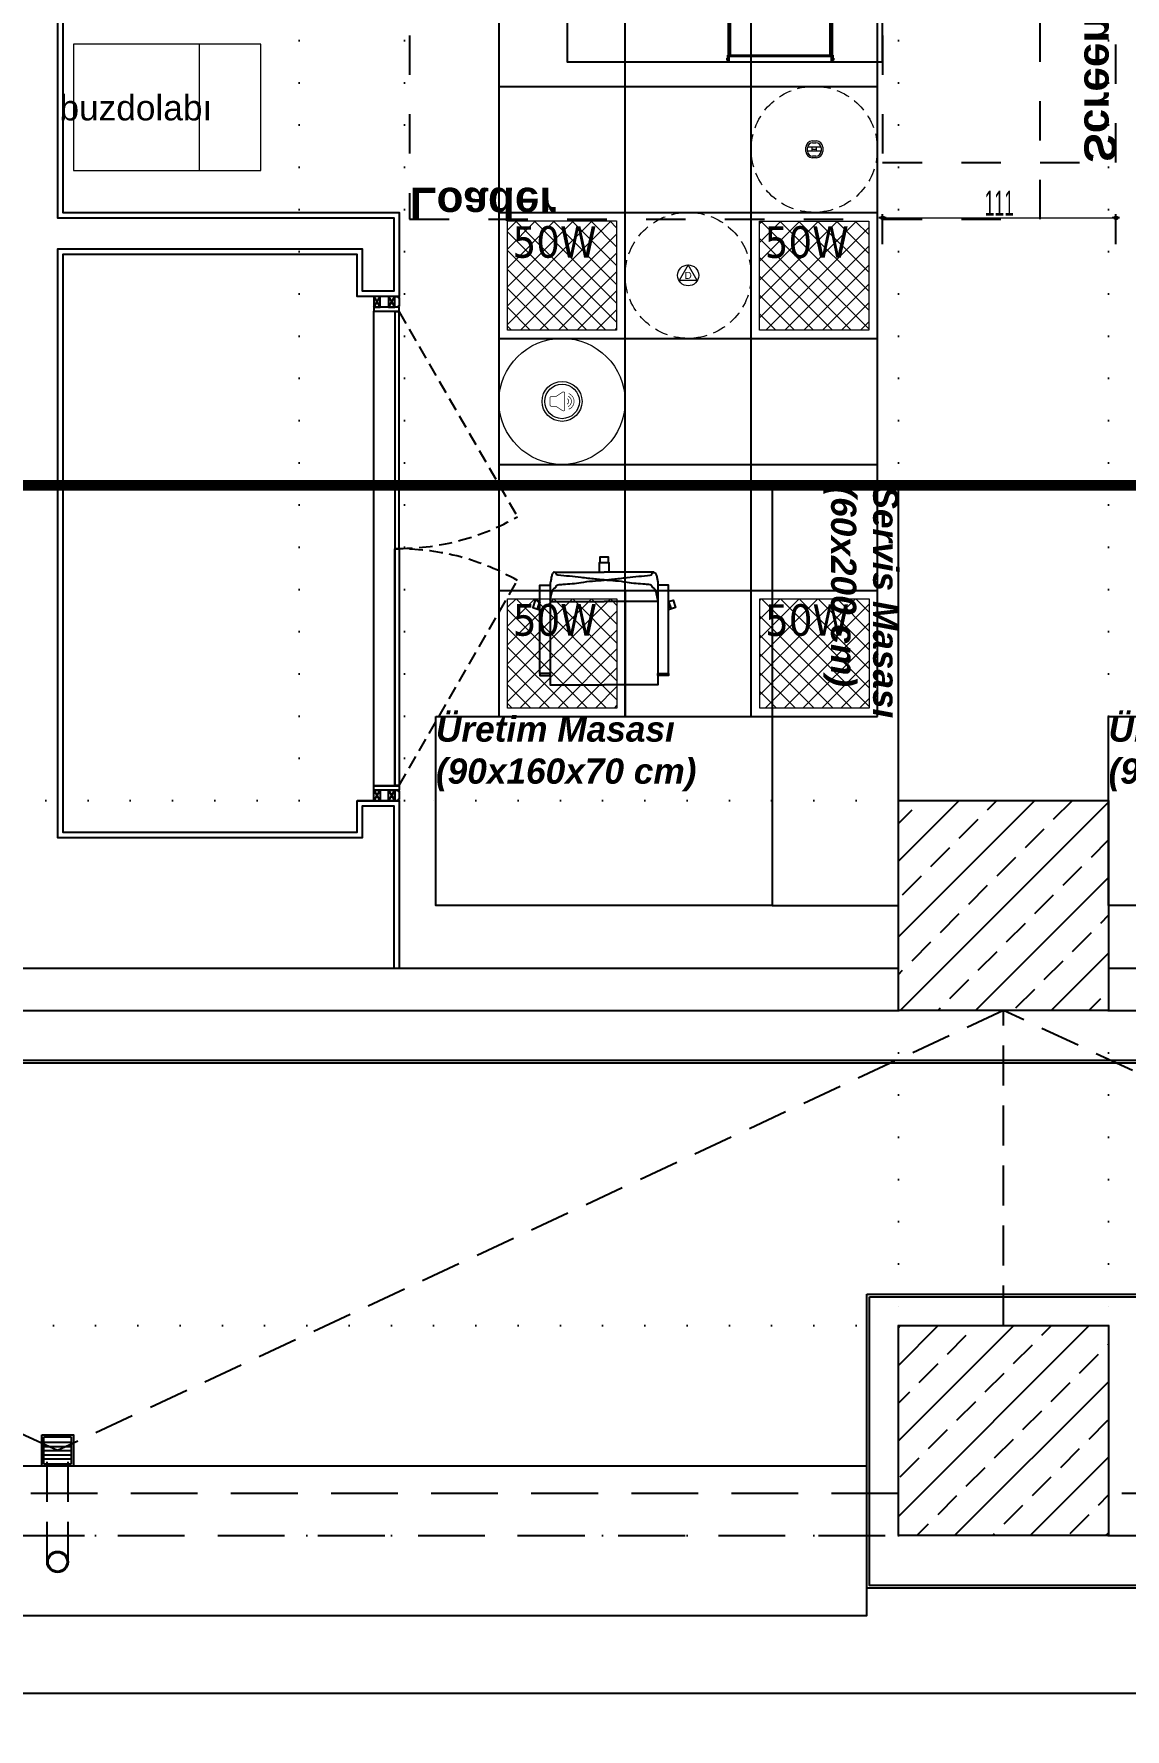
# Model space of a CAD drawing. Header units: centimetres. Extents: x 405564 to 502064, y 46284 to 60634.
# Drawn here: x 453538 to 454058, y 51740 to 52548 of the extents above; entities that cross this region are included whole.
import ezdxf
from ezdxf import colors
from ezdxf.entities.mleader import LeaderData, LeaderLine
from ezdxf.enums import TextEntityAlignment as Align
from ezdxf.math import Vec2, Vec3
from ezdxf.xclip import XClip

# ---------------------------------------------------------------- set-up
doc = ezdxf.new("R2010")
doc.units = ezdxf.units.CM
doc.header["$XCLIPFRAME"] = 0
for name, pattern in [('3+1_3b$0$DASHED', [0.25, 0.125, -0.125]), ('ACAD_ISO07W100', [3, 0, -3]), ('BORDER', [1.75, 0.5, -0.25, 0.5, -0.25, 0, -0.25]), ('DASHDOT', [25.4, 12.7, -6.35, 0, -6.35]), ('DASHED', [19.05, 12.7, -6.35]), ('DOT', [0.25, 0, -0.25]), ('HIDDEN', [9.525, 6.35, -3.175])]:
    doc.linetypes.add(name, pattern=pattern)
doc.layers.get('0').update_dxf_attribs({"color": 8, "lineweight": 9})
for name, color, linetype, lineweight in [('---___EB_draft00_ALTYAPI_helikoptermania', 8, 'Continuous', 0), ('---___EB_draft00_parselsiniri', 8, 'BORDER', 9), ('0-KRCN-AYDINLATMA-130426', 8, 'Continuous', 9), ('0-KRCN-MİMARİ-220526', 8, 'Continuous', 9), ('OL_Ic', 8, 'Continuous', 9), ('TF_Mobilya', 8, 'Continuous', 9)]:
    doc.layers.add(name, color=color, linetype=linetype, lineweight=lineweight)
for name, color, linetype in [('---___EB_draft03_cihazlar', 8, 'Continuous'), ('---___EB_rev', 8, 'Continuous'), ('0-KRCN-ASMATAVAN-130426', 8, 'Continuous'), ('AS_DOS_TERAS_UST', 8, 'ACAD_ISO07W100'), ('AS_DUV', 8, 'Continuous'), ('AS_DUV_ALCIPAN_YANGINA-SUYA DAYANIMLI', 8, 'Continuous'), ('AS_DUV_CIMENTO ESASLI PANEL CEPHE KAPLAMASI', 8, 'Continuous'), ('AS_DUV_GAZBETON', 8, 'Continuous'), ('AS_DUVK_AHSAP', 8, 'Continuous'), ('AS_GOR_UZAK2', 8, 'Continuous'), ('AS_KAPI_POZ', 8, 'Continuous'), ('AS_PYZ_BINA', 8, 'Continuous'), ('AS_PYZ_YOL_ARAC', 8, 'Continuous'), ('AS_TA_BETONARME', 5, 'Continuous'), ('AS_TA_HIDDEN', 8, 'HIDDEN'), ('AS_TA_TARAMA', 8, 'Continuous'), ('AS_TEFR_MOB', 8, 'Continuous'), ('AS_TES_SUZGEC', 171, 'Continuous')]:
    doc.layers.add(name, color=color, linetype=linetype)
doc.styles.add('2', font='arial.ttf', dxfattribs={"width": 0.9, "height": 200})
doc.styles.add('Kalin02', font='arialbd.ttf')
doc.styles.add('MP_KAPI_POZ', font='arial.ttf')
doc.styles.add('Normal_ITL', font='swissi.ttf')
doc.styles.add('OLCU', font='romanstw.shx', dxfattribs={"width": 0.6})
doc.styles.add('OLCU50', font='arial.ttf', dxfattribs={"width": 0.5, "height": 12})
doc.styles.add('TAHOMA', font='tahoma.ttf')
doc.dimstyles.new('olcu 50', dxfattribs={"dimscale": 0.5, "dimtxt": 12, "dimasz": 0.5, "dimexe": 0, "dimexo": 0, "dimgap": 2, "dimtad": 1, "dimdec": 1, "dimrnd": 0.5, "dimdsep": 46, "dimtxsty": 'OLCU50', "dimblk1": 'SOL', "dimblk2": 'SAG', "dimsah": 1, "dimcen": 0, "dimse1": 1, "dimse2": 1, "dimadec": 0, "dimazin": 0, "dimtfac": 0.008, "dimtdec": 1, "dimtix": 1, "dimtmove": 2, "dimatfit": 3, "dimldrblk": 'SOL', "dimfxl": 1, "dimtolj": 1, "dimarcsym": 0})

# ---------------------------------------------------------------- blocks, each defined once
blk = doc.blocks.new('ABB 6131-31-24-500')
at = {"layer": '0-KRCN-AYDINLATMA-130426'}
for p, q in [((-4.01, -0.97), (-4.01, 1.04)), ((3.23, 1.03), (-3.19, 1.03)), ((-3.19, -0.8), (-3.19, 0.8)), ((-1, 4.05), (1, 4.05)), ((-1, -0.89), (-1, 1.03)), ((-0.78, 3.21), (0.82, 3.21)), ((0.99, -0.89), (0.99, 1.03)), ((3.23, 0.8), (3.23, -0.8)), ((4.01, 1.04), (4.01, -0.97)), ((3.23, -0.89), (-3.19, -0.89)), ((1, -3.98), (-1, -3.98)), ((0.82, -3.21), (-0.78, -3.21))]:
    blk.add_line(p, q, dxfattribs=at)
at = {"layer": '0-KRCN-AYDINLATMA-130426', "linetype": 'HIDDEN'}
blk.add_circle((0.01, 0.03), 30, dxfattribs=at)
at = {"layer": '0-KRCN-AYDINLATMA-130426'}
for centre, radius in [((-0.52, 0.03), 0.089), ((0.01, 0.03), 0.16), ((0.53, 0.03), 0.089)]:
    blk.add_circle(centre, radius, dxfattribs=at)
for centre, radius, start, end in [((-1, 1.04), 3.01, 90, 180), ((-0.78, 0.8), 2.41, 90, 180), ((0.82, 0.8), 2.41, 0, 90), ((1, 1.04), 3.01, 0, 90), ((-1, -0.97), 3.01, 180, 270), ((-0.78, -0.8), 2.41, 180, 270), ((0.82, -0.8), 2.41, 270, 0), ((1, -0.97), 3.01, 270, 0)]:
    blk.add_arc(centre, radius, start, end, dxfattribs=at)
blk = doc.blocks.new('AST-OD-KD')
at = {"layer": '0-KRCN-AYDINLATMA-130426'}
for p, q in [((0, 5), (-4.33, -2.5)), ((4.33, -2.5), (0, 5)), ((4.33, -2.5), (-4.33, -2.5))]:
    blk.add_line(p, q, dxfattribs=at)
at = {"layer": '0-KRCN-AYDINLATMA-130426', "linetype": 'HIDDEN'}
blk.add_circle((0, 0), 30, dxfattribs=at)
at = {"layer": '0-KRCN-AYDINLATMA-130426'}
blk.add_circle((0, 0), 5, dxfattribs=at)
at = {"layer": '0-KRCN-AYDINLATMA-130426', "style": '2'}
blk.add_text('D', height=3.36, dxfattribs=at).set_placement((0, 0), align=Align.MIDDLE_CENTER)
blk = doc.blocks.new('ASMA TAVA TİPİ HOPARLÖR')
at = {"layer": '0-KRCN-AYDINLATMA-130426', "const_width": 0.317}
blk.add_lwpolyline([(0.27, -4.41, 0.598176), (1.25, -3.88), (1.25, 3.88, 0.598176), (0.27, 4.41), (-2.7, 2.45, -0.147433), (-3.05, 2.34), (-5.09, 2.34, 0.414214), (-5.72, 1.71), (-5.72, -1.71, 0.414214), (-5.09, -2.34), (-3.05, -2.34, -0.147433), (-2.7, -2.45)], format="xyb", close=True, dxfattribs=at)
for points in [[(2.41, 1.29, -0.601398), (2.41, -1.29)], [(2.8, 2.51, -0.658812), (2.8, -2.51)], [(3.19, 3.72, -0.680488), (3.19, -3.72)]]:
    blk.add_lwpolyline(points, format="xyb", dxfattribs=at)
at = {"layer": '0-KRCN-AYDINLATMA-130426'}
blk.add_circle((0, 0), 30, dxfattribs=at)
at = {"layer": '0-KRCN-AYDINLATMA-130426', "ltscale": 0.1}
for radius in [9.5, 8.23]:
    blk.add_circle((0, 0), radius, dxfattribs=at)
blk = doc.blocks.new('50W 60x60 cm  SIVA ALTI LED ARMATÜR')
at = {"layer": '0-KRCN-AYDINLATMA-130426'}
h = blk.add_hatch(dxfattribs=at)
h.set_pattern_fill('ANSI37', color=256, scale=0.2)
h.paths.add_polyline_path([(-2.6, 2.594), (2.6, 2.594), (2.6, -2.606), (-2.6, -2.606)])
for points in [[(-3, 2.994), (3, 2.994), (3, -3.007), (-3, -3.007)], [(-2.6, 2.594), (2.6, 2.594), (2.6, -2.606), (-2.6, -2.606)]]:
    blk.add_lwpolyline(points, close=True, dxfattribs=at)
at = {"layer": '0-KRCN-AYDINLATMA-130426', "insert": (-2.35, 2.344), "char_height": 1.5, "attachment_point": 1, "style": 'TAHOMA'}
blk.add_mtext_dynamic_manual_height_columns('{\\fTahoma|b0|i0|c162|p34;50W}', width=1.5, gutter_width=1.25, heights=[0], dxfattribs=at)
blk = doc.blocks.new('G$C27E741DA')
at = {"layer": '0-KRCN-AYDINLATMA-130426'}
for name, p in [('ABB 6131-31-24-500', (15845.67, 5358.51)), ('AST-OD-KD', (15785.68, 5298.55)), ('ASMA TAVA TİPİ HOPARLÖR', (15725.68, 5238.55))]:
    blk.add_blockref(name, p, dxfattribs=at)
at = {"layer": '0-KRCN-AYDINLATMA-130426', "xscale": 10, "yscale": 10, "zscale": 10}
for p in [(15725.65, 5298.53), (15845.62, 5298.49), (15725.8, 5118.59), (15845.8, 5118.54)]:
    blk.add_blockref('50W 60x60 cm  SIVA ALTI LED ARMATÜR', p, dxfattribs=at)
blk = doc.blocks.new('sandalye_')
at = {"layer": 'AS_TEFR_MOB', "linetype": 'ByBlock', "ltscale": 25}
for points in [[(260031.45, -40506.8), (260031.45, -40503.85), (260035.25, -40503.85), (260035.25, -40506.8)], [(260009.74, -40511.28), (260033.35, -40511.28)], [(260035.75, -40511.28), (260035.75, -40506.8), (260030.94, -40506.8), (260030.94, -40511.28)], [(260056.96, -40511.28), (260033.35, -40511.28)], [(260002.77, -40525.21), (260000.56, -40524.49), (259999.39, -40528.1), (260002.77, -40529.21)], [(260002.65, -40525.17), (260001.48, -40528.79)], [(260002.77, -40525.41), (260001.65, -40528.84)], [(260007.76, -40525.16), (260033.35, -40525.16)], [(260007.77, -40524.5), (260007.77, -40564.92), (260033.35, -40564.92)], [(260058.94, -40524.5), (260058.94, -40564.92), (260033.35, -40564.92)], [(260058.94, -40525.16), (260033.35, -40525.16)], [(260063.94, -40525.21), (260066.14, -40524.49), (260067.32, -40528.1), (260063.94, -40529.21)], [(260063.94, -40525.41), (260065.05, -40528.84)], [(260064.05, -40525.17), (260065.23, -40528.79)], [(260002.77, -40559.41), (260002.77, -40560.41), (260007.75, -40560.41), (260007.75, -40559.41)], [(260063.94, -40559.41), (260063.94, -40560.41), (260058.95, -40560.41), (260058.95, -40559.41)]]:
    blk.add_lwpolyline(points, dxfattribs=at)
for points in [[(260033.35, -40514.82, -0.048176), (260031.56, -40514.81, -0.000623), (260029.14, -40514.56, -0.003131), (260022.37, -40513.8, 0.007334), (260011.41, -40512.67, -0.309457), (260010.5, -40511.92, 0.002444), (260010.37, -40511.48, 0.476314), (260010.23, -40511.43, 0.375136), (260009.05, -40511.61, 0.082453), (260008.7, -40512.18, 0.046929), (260008.24, -40513.77, 0.002381), (260007.95, -40515.35, 0.007794), (260007.77, -40516.44), (260007.77, -40524.5, -0.011445), (260008.35, -40521.51, -0.082784), (260009.15, -40519.51, -0.150147), (260010.28, -40518.5, 0.242317), (260010.39, -40518.37, -0.036292), (260010.49, -40517.99, -0.114957), (260010.77, -40517.55, -0.16132), (260011.41, -40517.24, -0.020506), (260013.87, -40517, 0.024793), (260022.37, -40516.11, -0.030903), (260033.35, -40515.1, -1.030607)], [(260033.35, -40514.82, 0.048176), (260035.14, -40514.81, 0.000623), (260037.57, -40514.56, 0.003131), (260044.33, -40513.8, -0.007334), (260055.3, -40512.67, 0.309457), (260056.21, -40511.92, -0.002444), (260056.34, -40511.48, -0.476314), (260056.47, -40511.43, -0.375136), (260057.66, -40511.61, -0.082453), (260058, -40512.18, -0.046929), (260058.46, -40513.77, -0.002381), (260058.76, -40515.35, -0.007794), (260058.94, -40516.44), (260058.94, -40524.5, 0.011445), (260058.36, -40521.51, 0.082784), (260057.55, -40519.51, 0.150147), (260056.42, -40518.5, -0.242317), (260056.31, -40518.37, 0.036292), (260056.21, -40517.99, 0.114957), (260055.93, -40517.55, 0.16132), (260055.3, -40517.24, 0.020506), (260052.84, -40517, -0.024793), (260044.33, -40516.11, 0.030903), (260033.35, -40515.1, 1.030607)]]:
    blk.add_lwpolyline(points, format="xyb", dxfattribs=at)
for points in [[(260007.75, -40559.41), (260002.77, -40559.41), (260002.77, -40517.41), (260007.75, -40517.41)], [(260058.95, -40559.41), (260063.94, -40559.41), (260063.94, -40517.41), (260058.95, -40517.41)]]:
    blk.add_lwpolyline(points, close=True, dxfattribs=at)
blk = doc.blocks.new('Üretim Masası')
at = {"layer": 'AS_TEFR_MOB', "ltscale": 200}
blk.add_lwpolyline([(277436.39, -40309.08), (277596.39, -40309.08), (277596.39, -40399.08), (277436.39, -40399.08), (277436.39, -40309.08)], dxfattribs=at)
at = {"layer": 'AS_TEFR_MOB', "color": 1}
blk.add_blockref('sandalye_', (17483.04, 270.85), dxfattribs=at)
at = {"layer": 'AS_TEFR_MOB', "ltscale": 200, "insert": (277436.39, -40309.08), "char_height": 12, "attachment_point": 1, "style": 'Kalin02'}
blk.add_mtext_dynamic_manual_height_columns('{\\fSwis721 BT|b1|i1|c162|p34;Üretim Masası\\P(90x160x70 cm)}', width=590.7316, gutter_width=750, heights=[137.08], dxfattribs=at)
blk = doc.blocks.new('servis masası60x200')
at = {"layer": 'AS_TEFR_MOB', "ltscale": 200}
blk.add_lwpolyline([(278099.49, -39156.74), (278299.49, -39156.74), (278299.49, -39096.74), (278099.49, -39096.74)], close=True, dxfattribs=at)
at = {"layer": 'AS_TEFR_MOB', "ltscale": 200, "insert": (278099.49, -39096.74), "char_height": 12, "attachment_point": 1, "style": 'Kalin02'}
blk.add_mtext_dynamic_manual_height_columns('{\\fSwis721 BT|b1|i1|c162|p34;Servis Masası\\P(60x200 cm)}', width=590.7316, gutter_width=750, heights=[137.08], dxfattribs=at)
blk = doc.blocks.new('Loader')
at = {"layer": '---___EB_draft03_cihazlar', "ltscale": 0.1}
for p, q in [((273906.61, -39687.82, 0.01), (273906.61, -39614.22, 0.01)), ((273906.61, -39614.22, 0.01), (273943.11, -39614.22, 0.01)), ((273943.11, -39687.82, 0.01), (273943.11, -39614.22, 0.01)), ((273936.86, -39652.57, 0.01), (273912.86, -39652.57, 0.01)), ((273912.86, -39653.27, 0.01), (273936.86, -39653.27, 0.01)), ((273884.31, -39687.67, 0.01), (273884.31, -39678.82, 0.01)), ((273884.31, -39678.82, 0.01), (273893.21, -39678.82, 0.01)), ((273884.31, -39681.92, 0.01), (273888.61, -39681.92, 0.01)), ((273890.11, -39687.82, 0.01), (273890.11, -39683.42, 0.01)), ((273893.21, -39687.67, 0.01), (273893.21, -39678.82, 0.01)), ((273941.96, -39687.82, 0.01), (273877.96, -39687.82, 0.01)), ((273882.96, -39687.82, 0.01), (273882.96, -39687.67, 0.01)), ((273884.31, -39687.67, 0.01), (273882.96, -39687.67, 0.01)), ((273884.46, -39687.82, 0.01), (273882.96, -39687.82, 0.01)), ((273894.56, -39687.82, 0.01), (273890.11, -39687.82, 0.01)), ((273893.21, -39687.67, 0.01), (273894.56, -39687.67, 0.01)), ((273894.56, -39687.82, 0.01), (273894.56, -39687.67, 0.01)), ((273955.96, -39687.82, 0.01), (273900.11, -39687.82, 0.01)), ((273956.46, -39687.82, 0.01), (273943.16, -39687.82, 0.01)), ((274019.01, -39690.42), (274021.46, -39690.42)), ((274019.01, -39690.72), (274019.41, -39690.72)), ((274019.61, -39739.82), (274019.61, -39691.12)), ((274019.61, -39691.12), (274022.11, -39691.12)), ((274020.44, -39690.12), (274020.44, -39690.42)), ((274020.44, -39690.12), (274021.29, -39690.12)), ((274020.44, -39690.72), (274020.44, -39691.12)), ((274021.29, -39690.12), (274021.29, -39690.42)), ((274021.29, -39690.72), (274021.46, -39690.72)), ((274021.29, -39690.72), (274021.29, -39691.12)), ((274021.46, -39690.42), (274021.46, -39690.72)), ((274022.11, -39691.12), (274022.11, -39739.82)), ((274052.01, -39690.42), (274054.46, -39690.42)), ((274052.01, -39690.72), (274052.41, -39690.72)), ((274052.61, -39739.82), (274052.61, -39691.12)), ((274052.61, -39691.12), (274055.11, -39691.12)), ((274053.44, -39690.12), (274053.44, -39690.42)), ((274053.44, -39690.12), (274054.29, -39690.12)), ((274053.44, -39690.72), (274053.44, -39691.12)), ((274054.29, -39690.12), (274054.29, -39690.42)), ((274054.29, -39690.72), (274054.29, -39691.12)), ((274054.46, -39690.42), (274054.46, -39690.72)), ((274055.11, -39691.12), (274055.11, -39739.82)), ((274019.61, -39739.82), (274022.11, -39739.82)), ((274020.44, -39740.22), (274020.44, -39739.82)), ((274021.29, -39740.22), (274021.29, -39739.82)), ((274052.61, -39739.82), (274055.11, -39739.82)), ((274053.44, -39740.22), (274053.44, -39739.82)), ((274054.29, -39740.22), (274054.29, -39739.82)), ((273876.71, -39744.82, 0.02), (273876.71, -39745.82, 0.02)), ((273877.96, -39744.82, 0.02), (273877.91, -39744.82, 0.02)), ((273877.91, -39745.1, 0.02), (273877.91, -39745.54, 0.02)), ((273877.96, -39745.82, 0.02), (273877.91, -39745.82, 0.02)), ((273877.96, -39743.12, 0.01), (273877.96, -39747.92, 0.01)), ((273941.96, -39743.12, 0.01), (273877.96, -39743.12, 0.01)), ((273908.76, -39747.92, 0.01), (273877.96, -39747.92, 0.01)), ((273950.26, -39743.12, 0.01), (273900.11, -39743.12, 0.01)), ((273900.26, -39743.12, 0.01), (273900.26, -39747.77, 0.01)), ((273900.26, -39747.77, 0.01), (273900.56, -39747.77, 0.01)), ((273908.76, -39747.12, 0.01), (273900.56, -39747.12, 0.01)), ((273900.56, -39747.92, 0.01), (273900.56, -39747.12, 0.01)), ((273941.96, -39747.12, 0.01), (273909.96, -39747.12, 0.01)), ((273941.96, -39747.92, 0.01), (273909.96, -39747.92, 0.01)), ((273956.46, -39743.12, 0.01), (273943.16, -39743.12, 0.01)), ((273953.41, -39747.12, 0.01), (273943.16, -39747.12, 0.01)), ((273956.46, -39747.92, 0.01), (273943.16, -39747.92, 0.01)), ((274019.01, -39740.52), (274021.46, -39740.52)), ((274020.44, -39740.82), (274020.44, -39740.52)), ((274020.44, -39740.82), (274021.29, -39740.82)), ((274021.29, -39740.22), (274021.46, -39740.22)), ((274021.29, -39740.82), (274021.29, -39740.52)), ((274021.46, -39740.52), (274021.46, -39740.22)), ((274052.01, -39740.52), (274054.46, -39740.52)), ((274053.44, -39740.82), (274053.44, -39740.52)), ((274053.44, -39740.82), (274054.29, -39740.82)), ((274054.29, -39740.82), (274054.29, -39740.52)), ((274054.46, -39740.52), (274054.46, -39740.22))]:
    blk.add_line(p, q, dxfattribs=at)
at = {"layer": '---___EB_draft03_cihazlar'}
for p, q in [((273872.31, -39739.22, 0.01), (273872.31, -39690.82, 0.01)), ((273875.31, -39687.82, 0.01), (273900.11, -39687.82, 0.01)), ((273877.61, -39687.82, 0.01), (273900.11, -39687.82, 0.01)), ((273877.71, -39743.12, 0.01), (273877.71, -39687.82, 0.01)), ((273900.11, -39687.82, 0.01), (273879.41, -39687.82, 0.01)), ((273900.11, -39687.82, 0.01), (273900.11, -39743.12, 0.01)), ((273956.61, -39687.82, 0.01), (273988.86, -39687.82, 0.01)), ((273988.86, -39687.82, 0), (273988.86, -39690.72, 0)), ((273988.86, -39687.82, 0), (274011.61, -39687.82, 0)), ((273988.86, -39690.72, 0), (273988.86, -39743.12, 0.01)), ((273988.86, -39690.72, 0.01), (274019.01, -39690.72)), ((273988.86, -39690.92, 0.01), (274019.01, -39690.92)), ((274011.61, -39690.72, 0), (274011.61, -39687.82, 0)), ((274019.01, -39690.42), (274019.01, -39740.52)), ((274019.41, -39690.72), (274021.29, -39690.72)), ((274019.41, -39690.72), (274019.41, -39740.22)), ((274021.29, -39690.72), (274052.01, -39690.72)), ((274021.29, -39690.92), (274052.01, -39690.92)), ((274052.01, -39690.42), (274052.01, -39740.52)), ((274052.41, -39690.72), (274052.41, -39740.22)), ((273988.86, -39691.77, 0.01), (274019.01, -39691.77)), ((274022.11, -39691.77), (274052.01, -39691.77)), ((273988.86, -39739.17, 0.01), (274019.01, -39739.17)), ((274022.11, -39739.17), (274052.01, -39739.17)), ((273879.41, -39743.12, 0.01), (273875.31, -39743.12, 0.01)), ((273877.61, -39743.12, 0.01), (273900.11, -39743.12, 0.01)), ((273900.11, -39743.12, 0.01), (273879.41, -39743.12, 0.01)), ((273956.61, -39743.12, 0.01), (273988.86, -39743.12, 0.01)), ((273988.86, -39740.02, 0.01), (274019.01, -39740.02)), ((273988.86, -39743.12, 0), (273988.86, -39740.22, 0.01)), ((273988.86, -39740.22, 0.01), (274019.41, -39740.22)), ((273988.86, -39743.12, 0.01), (274011.61, -39743.12, 0)), ((274011.61, -39743.12, 0), (274011.61, -39740.22, 0)), ((274019.41, -39740.22), (274021.29, -39740.22)), ((274021.29, -39740.02), (274052.01, -39740.02)), ((274021.29, -39740.22), (274052.41, -39740.22))]:
    blk.add_line(p, q, dxfattribs=at)
at = {"layer": '---___EB_draft03_cihazlar', "linetype": 'Continuous', "lineweight": 15}
for p, q in [((273878.11, -39687.82, 0.01), (273880.11, -39687.82, 0.01)), ((273900.11, -39687.82, 0.01), (273956.61, -39687.82, 0.01)), ((273901.91, -39688.57, 0.01), (273902.31, -39688.57, 0.01)), ((273902.31, -39689.07, 0.01), (273901.91, -39689.07, 0.01)), ((273966.12, -39688.57, 0.01), (273966.52, -39688.57, 0.01)), ((273966.52, -39689.07, 0.01), (273966.12, -39689.07, 0.01)), ((273985.12, -39688.57, 0.01), (273985.52, -39688.57, 0.01)), ((273985.52, -39689.07, 0.01), (273985.12, -39689.07, 0.01)), ((273994.91, -39690.72, 0.01), (273988.86, -39690.72, 0.01)), ((273873.01, -39709.07, 0.01), (273876.83, -39709.07, 0.01)), ((273873.01, -39721.87, 0.01), (273873.01, -39709.07, 0.01)), ((273873.2, -39721.37, 0.01), (273873.2, -39709.57, 0.01)), ((273873.2, -39709.57, 0.01), (273876.65, -39709.57, 0.01)), ((273873.21, -39721.37, 0.01), (273873.21, -39709.57, 0.01)), ((273876.65, -39709.57, 0.01), (273876.65, -39721.37, 0.01)), ((273876.83, -39709.07, 0.01), (273877.48, -39709.07, 0.01)), ((273876.83, -39709.07, 0.01), (273876.83, -39721.87, 0.01)), ((273877.48, -39709.07, 0.01), (273877.48, -39721.87, 0.01)), ((273876.83, -39721.87, 0.01), (273873.01, -39721.87, 0.01)), ((273876.65, -39721.37, 0.01), (273873.2, -39721.37, 0.01)), ((273876.83, -39721.87, 0.01), (273877.48, -39721.87, 0.01)), ((273883.17, -39734.16, 0.01), (273880.77, -39734.16, 0.01)), ((273880.77, -39734.16, 0.01), (273880.77, -39736.41, 0.01)), ((273880.77, -39736.7, 0.01), (273880.77, -39738.96, 0.01)), ((273880.77, -39738.96, 0.01), (273883.17, -39738.96, 0.01)), ((273885.57, -39734.16, 0.01), (273883.17, -39734.16, 0.01)), ((273883.17, -39738.96, 0.01), (273885.57, -39738.96, 0.01)), ((273885.57, -39736.56, 0.01), (273885.57, -39734.16, 0.01)), ((273885.57, -39738.96, 0.01), (273885.57, -39736.56, 0.01)), ((273879.41, -39743.12, 0.01), (273876.11, -39743.12, 0.01)), ((273876.21, -39743.12, 0.01), (273876.28, -39743.66, 0.01)), ((273876.58, -39743.92, 0.01), (273878.41, -39743.92, 0.01)), ((273878.11, -39743.12, 0.01), (273880.11, -39743.12, 0.01)), ((273878.41, -39743.92, 0.01), (273878.26, -39743.12, 0.01)), ((273881.85, -39743.92, 0.01), (273880.01, -39743.92, 0.01)), ((273882.21, -39743.12, 0.01), (273882.14, -39743.66, 0.01)), ((273900.11, -39743.12, 0.01), (273956.61, -39743.12, 0.01)), ((273902.31, -39741.87, 0.01), (273901.91, -39741.87, 0.01)), ((273901.91, -39742.37, 0.01), (273902.31, -39742.37, 0.01)), ((273908.76, -39748.22, 0.01), (273908.76, -39743.12, 0.01)), ((273909.46, -39747.62, 0.01), (273909.31, -39748.22, 0.01)), ((273909.46, -39743.12, 0.01), (273909.46, -39747.62, 0.01)), ((273909.46, -39747.62, 0.01), (273909.96, -39747.62, 0.01)), ((273909.96, -39748.22, 0.01), (273909.96, -39743.12, 0.01)), ((273931.31, -39741.87, 0.01), (273930.91, -39741.87, 0.01)), ((273930.91, -39742.37, 0.01), (273931.31, -39742.37, 0.01)), ((273941.96, -39748.22, 0.01), (273941.96, -39743.12, 0.01)), ((273942.46, -39747.62, 0.01), (273941.96, -39747.62, 0.01)), ((273942.46, -39743.12, 0.01), (273942.46, -39747.62, 0.01)), ((273942.46, -39747.62, 0.01), (273942.61, -39748.22, 0.01)), ((273943.16, -39748.22, 0.01), (273943.16, -39743.12, 0.01)), ((273953.41, -39747.92, 0.01), (273953.41, -39747.12, 0.01)), ((273953.71, -39747.77, 0.01), (273953.41, -39747.77, 0.01)), ((273953.71, -39743.12, 0.01), (273953.71, -39747.77, 0.01)), ((273956.46, -39743.12, 0.01), (273956.46, -39747.92, 0.01)), ((273966.52, -39741.87, 0.01), (273966.12, -39741.87, 0.01)), ((273966.12, -39742.37, 0.01), (273966.52, -39742.37, 0.01)), ((273985.52, -39741.87, 0.01), (273985.12, -39741.87, 0.01)), ((273985.12, -39742.37, 0.01), (273985.52, -39742.37, 0.01)), ((273994.91, -39740.22, 0.01), (273988.86, -39740.22, 0.01)), ((273908.76, -39748.22, 0.01), (273909.46, -39748.22, 0.01)), ((273909.46, -39748.22, 0.01), (273909.96, -39748.22, 0.01)), ((273942.46, -39748.22, 0.01), (273941.96, -39748.22, 0.01)), ((273943.16, -39748.22, 0.01), (273942.46, -39748.22, 0.01))]:
    blk.add_line(p, q, dxfattribs=at)
at = {"layer": '---___EB_draft03_cihazlar', "color": 1, "linetype": '3+1_3b$0$DASHED', "ltscale": 150}
blk.add_lwpolyline([(273780.11, -39539.22), (274130.11, -39539.22), (274130.11, -39839.22), (273780.11, -39839.22), (273780.11, -39539.22)], dxfattribs=at)
at = {"layer": '---___EB_draft03_cihazlar', "color": 1, "const_width": 5}
blk.add_lwpolyline([(273855.11, -39764.22), (273855.11, -39614.22)], dxfattribs=at)
at = {"layer": '---___EB_draft03_cihazlar', "color": 1}
blk.add_lwpolyline([(273855.11, -39614.22), (274055.11, -39614.22), (274055.11, -39764.22), (273855.11, -39764.22), (273855.11, -39614.22)], dxfattribs=at)
at = {"layer": '---___EB_draft03_cihazlar', "ltscale": 0.1, "elevation": 0.01}
for points in [[(273910.36, -39687.82), (273959.31, -39687.82)], [(273910.36, -39743.12), (273956.61, -39743.12)]]:
    blk.add_lwpolyline(points, dxfattribs=at)
at = {"layer": '---___EB_draft03_cihazlar', "ltscale": 0.1, "elevation": 0.02}
blk.add_lwpolyline([(273876.71, -39747.32), (273877.91, -39747.32), (273877.91, -39743.32), (273876.71, -39743.32)], close=True, dxfattribs=at)
at = {"layer": '---___EB_draft03_cihazlar', "linetype": 'Continuous', "lineweight": 15}
for centre, radius in [((273894.41, -39694.32, 0.01), 3.5), ((273879.21, -39743.92, 0.01), 0.4)]:
    blk.add_circle(centre, radius, dxfattribs=at)
at = {"layer": '---___EB_draft03_cihazlar'}
for radius in [1.1, 0.643]:
    blk.add_circle((273884.48, -39692.81, 0.01), radius, dxfattribs=at)
at = {"layer": '---___EB_draft03_cihazlar', "ltscale": 0.1}
for centre, radius, start, end in [((273912.86, -39652.92, 0.01), 0.35, 90, 270), ((273936.86, -39652.92, 0.01), 0.35, 270, 90), ((273888.61, -39683.42, 0.01), 1.5, 0, 90)]:
    blk.add_arc(centre, radius, start, end, dxfattribs=at)
at = {"layer": '---___EB_draft03_cihazlar'}
for centre, radius, start, end in [((273875.31, -39690.82, 0.01), 3, 90, 180), ((273876.19, -39739.34, 0.01), 3.88, 178.25917, 256.87801)]:
    blk.add_arc(centre, radius, start, end, dxfattribs=at)
at = {"layer": '---___EB_draft03_cihazlar', "linetype": 'Continuous', "lineweight": 15}
for centre, radius, start, end in [((273901.91, -39688.82, 0.01), 0.25, 90, 270), ((273902.31, -39688.82, 0.01), 0.25, 270, 90), ((273966.12, -39688.82, 0.01), 0.25, 90, 270), ((273966.52, -39688.82, 0.01), 0.25, 270, 90), ((273985.12, -39688.82, 0.01), 0.25, 90, 270), ((273985.52, -39688.82, 0.01), 0.25, 270, 90), ((273883.17, -39736.56, 0.01), 2.4, 183.54542, 176.45458), ((273876.58, -39743.62, 0.01), 0.3, 187.12502, 270), ((273879.21, -39743.92, 0.01), 0.8, 90, 0), ((273881.85, -39743.62, 0.01), 0.3, 270, 352.87498), ((273901.91, -39742.12, 0.01), 0.25, 90, 270), ((273902.31, -39742.12, 0.01), 0.25, 270, 90), ((273930.91, -39742.12, 0.01), 0.25, 90, 270), ((273931.31, -39742.12, 0.01), 0.25, 270, 90), ((273966.12, -39742.12, 0.01), 0.25, 90, 270), ((273966.52, -39742.12, 0.01), 0.25, 270, 90), ((273985.12, -39742.12, 0.01), 0.25, 90, 270), ((273985.52, -39742.12, 0.01), 0.25, 270, 90)]:
    blk.add_arc(centre, radius, start, end, dxfattribs=at)
at = {"layer": '---___EB_draft03_cihazlar', "insert": (274130.11, -39539.22), "char_height": 15, "attachment_point": 1, "rotation": 270, "style": 'Kalin02'}
blk.add_mtext_dynamic_manual_height_columns('Loader', width=590.7316, gutter_width=750, heights=[137.08], dxfattribs=at)
blk = doc.blocks.new('ScreenPrinter')
at = {"layer": '---___EB_draft03_cihazlar'}
h = blk.add_hatch(dxfattribs=at)
h.set_pattern_fill('ANSI31', color=1, scale=5)
h.paths.add_polyline_path([(275051.45, -39820.08), (275224.45, -39820.08), (275224.45, -39931.08), (275051.45, -39931.08)])
at = {"layer": '---___EB_draft03_cihazlar', "color": 1, "linetype": '3+1_3b$0$DASHED', "ltscale": 150}
blk.add_lwpolyline([(274976.45, -39820.08), (275299.45, -39820.08), (275299.45, -39931.08), (274976.45, -39931.08), (274976.45, -39820.08)], dxfattribs=at)
at = {"layer": '---___EB_draft03_cihazlar', "color": 1}
blk.add_lwpolyline([(275051.45, -39820.08), (275224.45, -39820.08), (275224.45, -39931.08), (275051.45, -39931.08), (275051.45, -39820.08)], dxfattribs=at)
at = {"layer": '---___EB_draft03_cihazlar', "color": 1, "const_width": 5}
blk.add_lwpolyline([(275224.45, -39931.08), (275224.45, -39820.08)], dxfattribs=at)
at = {"layer": '---___EB_draft03_cihazlar', "insert": (274976.45, -39820.08), "char_height": 15, "attachment_point": 1, "style": 'Kalin02'}
blk.add_mtext_dynamic_manual_height_columns('Screen Printer', width=590.7316, gutter_width=750, heights=[137.08], dxfattribs=at)
blk = doc.blocks.new('SOL')
at = {"color": 0}
for p, q in [((0, 50), (0, -7)), ((-7, 0), (7, 0))]:
    blk.add_line(p, q, dxfattribs=at)
at = {"color": 1}
blk.add_circle((0, 0), 3, dxfattribs=at)
blk = doc.blocks.new('SAG')
at = {"color": 0}
for p, q in [((7, 0), (-7, 0)), ((0, -50), (0, 7))]:
    blk.add_line(p, q, dxfattribs=at)
at = {"color": 1}
blk.add_circle((0, 0), 3, dxfattribs=at)
blk = doc.blocks.new('*D696')
at = {"layer": '---___EB_rev', "color": 0, "lineweight": -2, "transparency": 16777216}
blk.add_line((15878.43, -8174.11), (15988.93, -8174.11), dxfattribs=at)
at = {"layer": 'Defpoints', "color": 0, "transparency": 16777216}
for p in [(15878.18, -8147.74), (15989.18, -8147.74), (15989.18, -8174.11)]:
    blk.add_point(p, dxfattribs=at)
at = {"layer": '---___EB_rev', "color": 0, "lineweight": -2, "transparency": 16777216, "xscale": 0.25, "yscale": 0.25, "zscale": 0.25, "rotation": 180}
blk.add_blockref('SOL', (15878.18, -8174.11), dxfattribs=at)
at = {"layer": '---___EB_rev', "color": 0, "lineweight": -2, "transparency": 16777216, "xscale": 0.25, "yscale": 0.25, "zscale": 0.25}
blk.add_blockref('SAG', (15989.18, -8174.11), dxfattribs=at)
at = {"layer": '---___EB_rev', "color": 0, "transparency": 16777216, "insert": (15933.68, -8167.08), "char_height": 12, "attachment_point": 5, "style": 'OLCU50'}
blk.add_mtext('\\A1;111', dxfattribs=at)
blk = doc.blocks.new('A$Cd190c0c6')
at = {"layer": 'TF_Mobilya'}
for points in [[(-3.97, 0), (56.03, 0), (56.03, 60), (-3.97, 60)], [(-3.97, 0), (85.2, 0), (85.2, 60), (-3.97, 60)]]:
    blk.add_lwpolyline(points, close=True, dxfattribs=at)
at = {"layer": 'TF_Mobilya', "style": 'MP_KAPI_POZ'}
blk.add_text('buzdolabı', height=12, dxfattribs=at).set_placement((25.77, 29.79), align=Align.MIDDLE_CENTER)
blk = doc.blocks.new('OPK-site-surrounding-R01')
at = {"layer": '---___EB_draft00_ALTYAPI_helikoptermania', "linetype": 'DASHED', "ltscale": 10}
blk.add_lwpolyline([(-21668.13, -4404.86), (1451.36, 6572.38)], dxfattribs=at)
at = {"layer": '---___EB_draft00_parselsiniri', "linetype": 'DASHDOT', "ltscale": 5, "const_width": 5, "flags": 128}
blk.add_lwpolyline([(-303.72, 52.55), (22545.33, 391.1), (23723.36, -710.97), (24047.63, -4449.98), (-299.88, -4449.98)], close=True, dxfattribs=at)
at = {"layer": 'AS_PYZ_YOL_ARAC'}
blk.add_lwpolyline([(22800, -3450), (22800, 430.07, 0.418558), (21785.19, 1429.96), (18554.64, 1382.11, 0.087007), (17706.39, 1220.39), (16627.82, 811.99, -0.090739), (15742.54, 650), (12082.45, 650, -0.076048), (11335.04, 764.34), (10161.17, 1132.1, 0.079773), (9376.74, 1246.17), (245.19, 1110.91, 0.409882), (-740, 111.02), (-740, -5306.59, 0.532608), (-326.84, -5584.43), (765.58, -5139.5, -0.096996), (1350.24, -5025), (22550, -5025, 0.414214), (22800, -4775), (22800, -3450)], format="xyb", dxfattribs=at)
blk = doc.blocks.new('catı suzgec tip')
for p, q in [((-6.5, 6.5), (6.5, 6.5)), ((-6.5, -6.5), (-6.5, 6.5)), ((-6.5, 4), (6.5, 4)), ((-6.5, 2), (6.5, 2)), ((-6.5, 0), (6.5, 0)), ((6.5, 6.5), (6.5, -6.5)), ((-6.5, -2), (6.5, -2)), ((-6.5, -4), (6.5, -4)), ((6.5, -6.5), (-6.5, -6.5))]:
    blk.add_line(p, q)
blk.add_lwpolyline([(-7.5, 7.5), (7.5, 7.5), (7.5, -7.5), (-7.5, -7.5)], close=True)
blk = doc.blocks.new('catı yagmur inis tip')
at = {"linetype": 'ByBlock'}
for radius in [5, 4.5]:
    blk.add_circle((0, 0), radius, dxfattribs=at)
blk = doc.blocks.new('AHSAP KAPAK 240X240')
at = {"linetype": 'HIDDEN'}
for points in [[(7.25, 0), (104.79, 56.31, -0.131652), (119.88, 0)], [(232.75, 0), (135.21, 56.31, 0.131652), (120.12, 0)]]:
    blk.add_lwpolyline(points, format="xyb", dxfattribs=at)
for points in [[(0, 0), (0, -20)], [(240, 0), (240, -20)], [(0, -5), (5, -2)], [(5, -5), (0, -2)], [(240, -5), (235, -2)], [(235, -5), (240, -2)], [(0, -12), (5, -9)], [(5, -12), (0, -9)], [(240, -12), (235, -9)], [(235, -12), (240, -9)]]:
    blk.add_lwpolyline(points)
for points in [[(4.5, 0), (4.5, -0.5), (5, -0.5), (5, -2), (0, -2), (0, -0.5), (0.5, -0.5), (0.5, 0)], [(5, -12), (7, -12), (7, 0), (5, 0)], [(7.25, -2), (119.88, -2), (119.88, 0), (7.25, 0)], [(232.75, -2), (120.12, -2), (120.12, 0), (232.75, 0)], [(235, -12), (233, -12), (233, 0), (235, 0)], [(239.5, 0), (239.5, -0.5), (240, -0.5), (240, -2), (235, -2), (235, -0.5), (235.5, -0.5), (235.5, 0)], [(0, -5), (5, -5), (5, -2), (0, -2)], [(7, -12), (7, -2), (233, -2), (233, -12)], [(240, -5), (235, -5), (235, -2), (240, -2)], [(0, -12), (5, -12), (5, -9), (0, -9)], [(240, -12), (235, -12), (235, -9), (240, -9)]]:
    blk.add_lwpolyline(points, close=True)
blk.add_point((240, 0))
at = {"color": 3, "style": 'OLCU', "width": 0.5, "flags": 1}
for tag, p in [('K-DIVISYON', (-80, -85)), ('K-PBAR', (105, -85)), ('K-KAPITIP', (-80, -335))]:
    blk.add_attdef(tag, p, '', height=17.5, dxfattribs=at)
at = {"color": 5, "true_color": 0x0505ff, "style": 'OLCU', "width": 0.5, "flags": 1}
for tag, p in [('K-NEREDEN-NO', (-80, -110)), ('K-NEREYE-NO', (-80, -185)), ('K-DUVARTIP', (-80, -285)), ('K-ACILISYON', (-80, -310))]:
    blk.add_attdef(tag, p, '', height=17.5, dxfattribs=at)
at = {"color": 1, "true_color": 0xfa0000, "style": 'OLCU', "width": 0.5, "flags": 1}
for tag, p in [('K-IZLENEBILIRLIK', (105, -110)), ('K-TEKMELIK', (105, -135)), ('K-KONTROLTIPNEREDEN', (-80, -160)), ('K-BAND', (105, -160)), ('K-MENFEZ', (105, -210)), ('K-KONTROLTIPNEREYE', (-80, -235)), ('K-PENCERE', (105, -235)), ('K-KILITTIP', (-80, -260)), ('K-NOT-AS-MIMARI1', (105, -285)), ('K-NOT-ELEKTRIK', (105, -335)), ('K-NOT-YANGIN', (105, -360)), ('K-ACMAKAPAMASISTEMI', (-80, -385)), ('K-NOT-ISLETME', (105, -385)), ('K-YANGIN', (-80, -435))]:
    blk.add_attdef(tag, p, '', height=17.5, dxfattribs=at)
at = {"color": 220, "true_color": 0xf113d4, "style": 'OLCU', "width": 0.5, "flags": 1}
for tag, p in [('K-NEREDEN-AD', (-80, -135)), ('K-NEREYE-AD', (-80, -210))]:
    blk.add_attdef(tag, p, '', height=17.5, dxfattribs=at)
at = {"color": 0, "style": 'OLCU', "width": 0.5, "flags": 1}
for tag, p in [('K-TAMACILIRLIK', (105, -185)), ('K-NOT-AS-MIMARI2', (105, -310)), ('K-KASATIP', (-80, -360)), ('K-KURSUN', (-80, -410))]:
    blk.add_attdef(tag, p, '', height=17.5, dxfattribs=at)
at = {"color": 252, "style": 'OLCU', "width": 0.5, "flags": 1}
for tag, p in [('K-REZ1', (105, -435)), ('K-REZ2', (105, -460)), ('K-REZ3', (105, -485)), ('K-REZ4', (105, -510)), ('K-REZ5', (105, -535))]:
    blk.add_attdef(tag, p, '', height=17.5, dxfattribs=at)
at = {"layer": 'AS_KAPI_POZ', "style": 'OLCU', "width": 0.5}
blk.add_attdef('K-NO', text='', height=8, rotation=90, dxfattribs=at).set_placement((17.41, 2.17), align=Align.TOP_LEFT)
at = {"layer": 'AS_KAPI_POZ', "style": 'OLCU', "width": 0.45}
for tag, p in [('POZ+GEN', (197.17, 12.24)), ('YUK', (197.17, -25.76))]:
    blk.add_attdef(tag, text='', height=20, dxfattribs=at).set_placement(p, align=Align.MIDDLE_CENTER)
at = {"layer": 'AS_KAPI_POZ', "color": 251, "style": 'OLCU', "width": 0.45}
blk.add_attdef('K-DUVAR(CM)', text='', height=6, dxfattribs=at).set_placement((-2.29, -4.23), align=Align.MIDDLE_RIGHT)
blk = doc.blocks.new('A$C6A10306C')
ref = blk.add_blockref('OPK-site-surrounding-R01', (5135.68, -3851.45))
XClip(ref).set_block_clipping_path([(-5135.679684336, -9648.5463532069), (26364.320315664, 3851.4536467931)])
blk = doc.blocks.new('A$Ca63a641c')
at = {"layer": 'AS_PYZ_BINA'}
ml = blk.add_multileader_mtext('Standard', dxfattribs=at)
ml.set_content('EST boyalı panel çit ve panel çit kapı (AS 51.101)', color=256, style='Normal_ITL')
ml.set_leader_properties()
ml.build(insert=Vec2(0, 0))
ml.multileader.update_dxf_attribs({"dogleg_length": 0.379, "arrow_head_size": 17.04, "scale": 75})
ctx = ml.context
ctx.base_point, ctx.scale, ctx.char_height, ctx.arrow_head_size, ctx.landing_gap_size, ctx.plane_origin = Vec3(140.51, 464.3), 75, 20, 17.04, 14.2, Vec3(92.51, 620.11)
notes = []
notes.append((ctx, [(0, (1, 1, 0), (112.11, 464.3), (1, 0), 28.4, [(0, [(68.5, 410)], 0, [])])]))
ctx.mtext.insert, ctx.mtext.width, ctx.mtext.flow_direction = Vec3(154.71, 477.51), 604.5634, 5
for ctx, leaders in notes:
    for number, flags, end, landing, length, lines in leaders:
        leader = LeaderData()
        leader.index, (leader.has_last_leader_line, leader.has_dogleg_vector, leader.attachment_direction) = number, flags
        leader.last_leader_point, leader.dogleg_vector, leader.dogleg_length = Vec3(end), Vec3(landing), length
        for number, points, colour, breaks in lines:
            line = LeaderLine()
            line.index, line.vertices, line.color, line.breaks = number, Vec3.list(points), colors.encode_raw_color(colour), breaks
            leader.lines.append(line)
        ctx.leaders.append(leader)
blk = doc.blocks.new('A$C85dec720')
at = {"layer": 'OL_Ic'}
blk.add_blockref('A$Ca63a641c', (5315.08, 5344.25, 28.4), dxfattribs=at)
blk = doc.blocks.new('A$C6A10300A')
at = {"layer": 'AS_TA_TARAMA'}
h = blk.add_hatch(dxfattribs=at)
h.set_pattern_fill('ANSI33', color=256, scale=4, angle=180)
h.set_pattern_definition([(225, (17560.68, -7819.299), (17.9605, -17.9605), []), (225, (17542.72, -7819.299), (17.9605, -17.9605), [12.7, -6.35])])
h.paths.add_polyline_path([(15885.68, -8451.45), (15985.68, -8451.45), (15985.68, -8551.45), (15885.68, -8551.45)], flags=17)
h = blk.add_hatch(dxfattribs=at)
h.set_pattern_fill('ANSI33', color=256, scale=4, angle=180)
h.set_pattern_definition([(225, (14313.18, -8756.454), (17.9605, -17.9605), []), (225, (14295.22, -8756.454), (17.9605, -17.9605), [12.7, -6.35])])
h.paths.add_polyline_path([(15885.68, -8701.45), (15985.68, -8701.45), (15985.68, -8801.45), (15885.68, -8801.45)])
at = {"layer": 'AS_DOS_TERAS_UST', "linetype": 'DOT', "ltscale": 80}
for p, q in [((15600.68, -8451.45), (15600.68, -7201.45)), ((15650.68, -8451.45), (15650.68, -7201.45)), ((15885.68, -8451.45), (15885.68, -7201.45)), ((15985.68, -8451.45), (15985.68, -7201.45)), ((15600.68, -8451.45), (15370.68, -8451.45)), ((15885.68, -8451.45), (15650.68, -8451.45)), ((15985.68, -8451.45), (16220.68, -8451.45)), ((15885.68, -8551.45), (15085.68, -8551.45)), ((15885.68, -8551.45), (15885.68, -8701.45)), ((15985.68, -8551.45), (15985.68, -8701.45)), ((15985.68, -8551.45), (16785.68, -8551.45)), ((15885.68, -8701.45), (15085.68, -8701.45)), ((15985.68, -8701.45), (16785.68, -8701.45)), ((15885.68, -8801.45), (15085.68, -8801.45)), ((15985.68, -8801.45), (16785.68, -8801.45))]:
    blk.add_line(p, q, dxfattribs=at)
at = {"layer": 'AS_DUV_ALCIPAN_YANGINA-SUYA DAYANIMLI'}
for points in [[(15485.68, -6118.95), (15485.68, -7663.95), (15645.68, -7663.95), (15645.68, -7698.95), (15630.68, -7698.95), (15630.68, -7678.95), (15485.68, -7678.95), (15485.68, -7958.95), (15630.68, -7958.95), (15630.68, -7943.95), (15645.68, -7943.95), (15645.68, -7973.95), (15485.68, -7973.95), (15485.68, -8174.05), (15645.68, -8174.05), (15645.68, -8209.05), (15630.68, -8209.05), (15630.68, -8189.05), (15485.68, -8189.05), (15485.68, -8469.05), (15630.68, -8469.05), (15630.68, -8454.05), (15645.68, -8454.05), (15645.68, -8531.45)], [(15488.18, -6121.45), (15488.18, -7661.45), (15648.18, -7661.45), (15648.18, -7701.45), (15628.18, -7701.45), (15628.18, -7681.45), (15488.18, -7681.45), (15488.18, -7956.45), (15628.18, -7956.45), (15628.18, -7941.45), (15648.18, -7941.45), (15648.18, -7976.45), (15488.18, -7976.45), (15488.18, -8171.55), (15648.18, -8171.55), (15648.18, -8211.55), (15628.18, -8211.55), (15628.18, -8191.55), (15488.18, -8191.55), (15488.18, -8466.55), (15628.18, -8466.55), (15628.18, -8451.55), (15648.18, -8451.55), (15648.18, -8531.45)]]:
    blk.add_lwpolyline(points, dxfattribs=at)
at = {"layer": 'AS_DUV_CIMENTO ESASLI PANEL CEPHE KAPLAMASI'}
for points in [[(24110.68, -7608.45), (24110.68, -8826.45), (19460.68, -8826.45), (19460.68, -8576.45), (14085.68, -8576.45, -0.414214), (13660.68, -8151.45), (13660.68, -7608.45)], [(24109.43, -7608.45), (24109.43, -8825.2), (19461.93, -8825.2), (19461.93, -8575.2), (14085.68, -8575.2, -0.414214), (13661.93, -8151.45), (13661.93, -7608.45)]]:
    blk.add_lwpolyline(points, format="xyb", dxfattribs=at)
for points in [[(15870.68, -8686.45), (16000.68, -8686.45), (16000.68, -8826.45), (15870.68, -8826.45)], [(15871.93, -8687.7), (15999.43, -8687.7), (15999.43, -8825.2), (15871.93, -8825.2)]]:
    blk.add_lwpolyline(points, close=True, dxfattribs=at)
at = {"layer": 'AS_DUV_GAZBETON'}
for points in [[(15885.68, -8531.45), (15085.68, -8531.45), (15085.68, -8551.45), (15885.68, -8551.45)], [(16785.68, -8531.45), (15985.68, -8531.45), (15985.68, -8551.45), (16785.68, -8551.45)]]:
    blk.add_lwpolyline(points, close=True, dxfattribs=at)
at = {"layer": 'AS_GOR_UZAK2'}
blk.add_lwpolyline([(15870.68, -8768.45), (15100.68, -8768.45), (15100.68, -8839.45), (15870.68, -8839.45)], close=True, dxfattribs=at)
at = {"layer": 'AS_TA_BETONARME'}
for points in [[(15885.68, -8451.45), (15985.68, -8451.45), (15985.68, -8551.45), (15885.68, -8551.45)], [(15885.68, -8701.45), (15985.68, -8701.45), (15985.68, -8801.45), (15885.68, -8801.45)]]:
    blk.add_lwpolyline(points, close=True, dxfattribs=at)
at = {"layer": 'AS_TA_HIDDEN', "ltscale": 5}
for points in [[(15085.68, -8801.45), (15885.68, -8801.45), (15885.68, -8781.45), (15085.68, -8781.45)], [(15985.68, -8801.45), (16785.68, -8801.45), (16785.68, -8781.45), (15985.68, -8781.45)]]:
    blk.add_lwpolyline(points, close=True, dxfattribs=at)
at = {"layer": 'AS_TES_SUZGEC', "linetype": 'HIDDEN', "ltscale": 3}
for points in [[(15935.68, -8551.45), (15485.68, -8760.95), (15035.68, -8551.45)], [(15935.68, -8701.45), (15935.68, -8551.45)], [(16835.68, -8551.45), (16385.68, -8760.95), (15935.68, -8551.45)], [(15480.68, -8813.95), (15480.68, -8760.95)], [(15490.68, -8813.95), (15490.68, -8760.95)]]:
    blk.add_lwpolyline(points, dxfattribs=at)
at = {"layer": '---___EB_draft03_cihazlar', "xscale": -1}
for name, p, rotation in [('Loader', (-23886.04, 265955.37), 89.99999999999997), ('ScreenPrinter', (55809.26, -283124.2), 270)]:
    blk.add_blockref(name, p, dxfattribs=dict(at, rotation=rotation))
at = {"layer": 'AS_DUV'}
ref = blk.add_blockref('A$C85dec720', (28900.96, -17748.98), dxfattribs=dict(at, rotation=105.0255580063709))
XClip(ref).set_block_clipping_path([(6220.3367769278, 6783.7313721173), (4126.4071464743, -1017.0000000052), (7354.8298234051, -1883.5969356479), (9448.7594538586, 5917.1344364745)])
at = {"layer": 'AS_DUVK_AHSAP', "rotation": 270}
blk.add_blockref('AHSAP KAPAK 240X240', (15648.18, -8211.55), dxfattribs=at)
at = {"layer": 'AS_TEFR_MOB', "rotation": 270}
blk.add_blockref('servis masası60x200', (54982.42, 269798.04), dxfattribs=at)
at = {"layer": 'AS_TEFR_MOB'}
for p in [(-261770.71, 31897.62), (-261450.71, 31897.62)]:
    blk.add_blockref('Üretim Masası', p, dxfattribs=at)
at = {"layer": 'AS_TES_SUZGEC'}
for name, p in [('catı suzgec tip', (15485.68, -8760.95)), ('catı yagmur inis tip', (15485.68, -8813.95))]:
    blk.add_blockref(name, p, dxfattribs=at)
at = {"layer": 'TF_Mobilya'}
blk.add_blockref('A$Cd190c0c6', (15497.15, -8151.45), dxfattribs=at)
at = {"layer": '---___EB_rev'}
dim = blk.add_linear_dim(base=(15989.18, -8174.11), p1=(15878.18, -8147.74), p2=(15989.18, -8147.74), dimstyle='olcu 50', override={"dimfxl": 0.15, "dimfxlon": 1, "dimarcsym": 2}, dxfattribs=at)
dim.commit()
dim.dimension.update_dxf_attribs({"geometry": '*D696', "text_midpoint": (15933.68, -8167.08)})
ref = blk.add_blockref('OPK-site-surrounding-R01', (5135.68, -3851.45))
XClip(ref).set_block_clipping_path([(-5135.679684336, -9648.5463532069), (26364.320315664, 3851.4536467931)])

msp = doc.modelspace()

# ---------------------------------------------------------------- linework, layer by layer
at = {"layer": '0-KRCN-ASMATAVAN-130426'}
for p, q in [((453759.75, 53422.56), (453759.75, 52222.56)), ((453819.75, 52222.56), (453819.75, 53422.56)), ((453879.75, 52222.56), (453879.75, 53422.56)), ((453939.75, 52222.56), (453939.75, 53422.56)), ((453759.75, 52522.56), (453939.75, 52522.56)), ((453759.75, 52462.56), (453939.75, 52462.56)), ((453759.75, 52402.56), (453939.75, 52402.56)), ((453759.75, 52342.56), (453939.75, 52342.56)), ((453759.75, 52282.56), (453939.75, 52282.56)), ((453759.75, 52222.56), (453939.75, 52222.56))]:
    msp.add_line(p, q, dxfattribs=at)

# ---------------------------------------------------------------- block references
at = {"layer": '0-KRCN-AYDINLATMA-130426'}
msp.add_blockref('G$C27E741DA', (438064.07, 47134.02), dxfattribs=at)

# ---------------------------------------------------------------- next in the draw order: block references
at = {"layer": '0-KRCN-MİMARİ-220526'}
msp.add_blockref('A$C6A10300A', (438064.07, 60634.02), dxfattribs=at)

# ---------------------------------------------------------------- next in the draw order: block references
msp.add_blockref('A$C6A10306C', (470564.07, 60634.02), dxfattribs=at)

doc.saveas('drawing.dxf')
